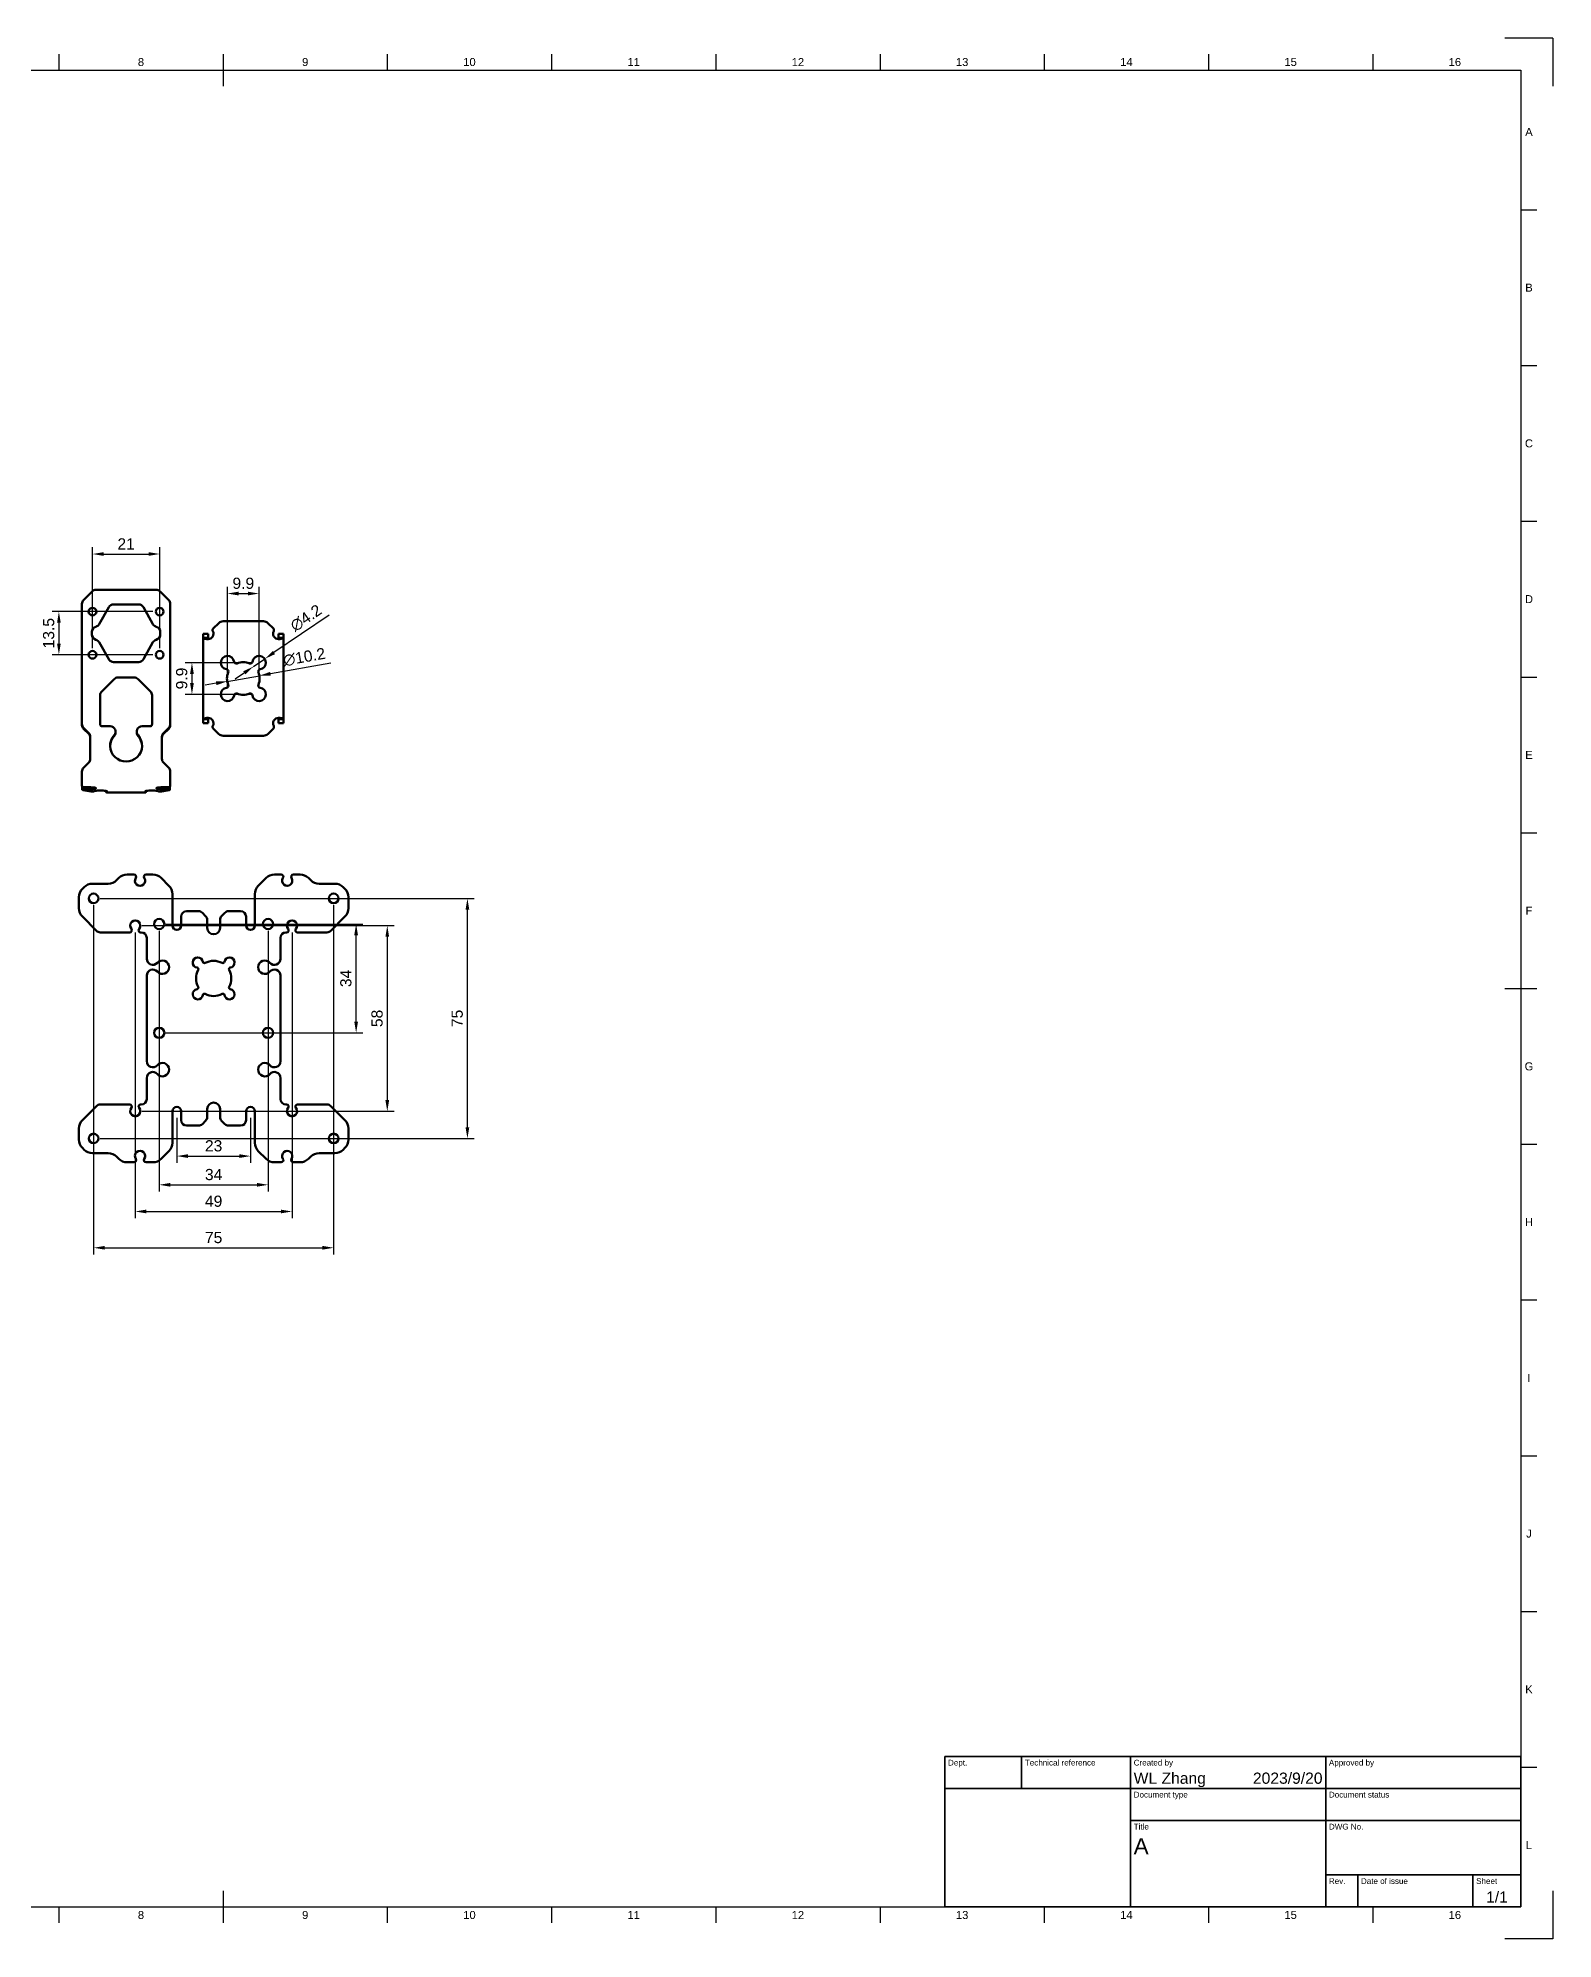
# Model space of a CAD drawing. Header units: millimetres. Extents: x 0 to 841, y 0 to 594.
# Drawn here: x 368 to 841, y 0 to 594 of the extents above; entities that cross this region are included whole.
import ezdxf
from ezdxf.enums import TextEntityAlignment as Align

# ---------------------------------------------------------------- set-up
doc = ezdxf.new("R2010")
doc.units = ezdxf.units.MM
doc.header["$LTSCALE"] = 0.75
for name, color, linetype, lineweight in [('BORDER', 7, 'Continuous', 25), ('FD_Dimensions', 7, 'Continuous', 25), ('TITLEBLOCK', 7, 'Continuous', 35), ('Visible', 7, 'Continuous', 50)]:
    doc.layers.add(name, color=color, linetype=linetype, lineweight=lineweight)
doc.styles.add('FusionTitle', font='arial.ttf')
doc.styles.get("Standard").update_dxf_attribs({"font": 'arial.ttf'})
doc.dimstyles.new('Dim-ISO-25', dxfattribs={"dimtxt": 3.5, "dimasz": 3.5, "dimexe": 2.1, "dimexo": 2.1, "dimgap": 1.4, "dimtad": 1, "dimzin": 12, "dimdsep": 46, "dimtxsty": 'Standard', "dimcen": 0, "dimazin": 3, "dimtp": 0.1, "dimtm": 0.1, "dimtfac": 0.714286, "dimtmove": 0, "dimatfit": 3, "dimfxl": 1, "dimtzin": 12, "dimarcsym": 0})

# ---------------------------------------------------------------- blocks, each defined once
blk = doc.blocks.new('ISO_A1_SHEET')
at = {"layer": 'BORDER'}
for p, q in [((374.1875, 589), (374.1875, 584)), ((425.5, 589), (425.5, 579)), ((476.8125, 589), (476.8125, 584)), ((528.125, 589), (528.125, 584)), ((579.4375, 589), (579.4375, 584)), ((630.75, 589), (630.75, 584)), ((682.0625, 589), (682.0625, 584)), ((733.375, 589), (733.375, 584)), ((784.6875, 589), (784.6875, 584)), ((20, 584), (831, 584)), ((831, 584), (831, 10)), ((831, 540.333333), (836, 540.333333)), ((831, 491.666666), (836, 491.666666)), ((831, 443), (836, 443)), ((831, 394.333333), (836, 394.333333)), ((831, 345.666667), (836, 345.666667)), ((826, 297), (836, 297)), ((831, 248.333333), (836, 248.333333)), ((831, 199.666667), (836, 199.666667)), ((831, 151), (836, 151)), ((831, 102.333334), (836, 102.333334)), ((831, 53.666667), (836, 53.666667)), ((425.5, 15), (425.5, 5)), ((20, 10), (831, 10)), ((374.1875, 10), (374.1875, 5)), ((476.8125, 10), (476.8125, 5)), ((528.125, 10), (528.125, 5)), ((579.4375, 10), (579.4375, 5)), ((630.75, 10), (630.75, 5)), ((682.0625, 10), (682.0625, 5)), ((733.375, 10), (733.375, 5)), ((784.6875, 10), (784.6875, 5))]:
    blk.add_line(p, q, dxfattribs=at)
at = {"layer": 'Defpoints'}
for p, q in [((841, 594), (826, 594)), ((841, 594), (841, 579)), ((841, 15), (841, 0)), ((841, 0), (826, 0))]:
    blk.add_line(p, q, dxfattribs=at)
at = {"layer": 'BORDER', "style": 'FusionTitle'}
for s, p in [('8', (399.84375, 586.5)), ('9', (451.15625, 586.5)), ('10', (502.46875, 586.5)), ('11', (553.78125, 586.5)), ('12', (605.09375, 586.5)), ('13', (656.40625, 586.5)), ('14', (707.71875, 586.5)), ('15', (759.03125, 586.5)), ('16', (810.34375, 586.5)), ('A', (833.5, 564.666666)), ('B', (833.5, 516)), ('C', (833.5, 467.333333)), ('D', (833.5, 418.666667)), ('E', (833.5, 370)), ('F', (833.5, 321.333333)), ('G', (833.5, 272.666667)), ('H', (833.5, 224)), ('I', (833.5, 175.333334)), ('J', (833.5, 126.666667)), ('K', (833.5, 78)), ('L', (833.5, 29.333334)), ('8', (399.84375, 7.5)), ('9', (451.15625, 7.5)), ('10', (502.46875, 7.5)), ('11', (553.78125, 7.5)), ('12', (605.09375, 7.5)), ('13', (656.40625, 7.5)), ('14', (707.71875, 7.5)), ('15', (759.03125, 7.5)), ('16', (810.34375, 7.5))]:
    blk.add_text(s, height=2.5, dxfattribs=at).set_placement(p, align=Align.MIDDLE)
blk = doc.blocks.new('ISO_TITLEBLOCK')
at = {"layer": 'TITLEBLOCK'}
for p, q in [((0, 47), (-180, 47)), ((-180, 47), (-180, 0)), ((-156, 37), (-156, 47)), ((-122, 0), (-122, 47)), ((-61, 0), (-61, 47)), ((0, 0), (0, 47)), ((-180, 37), (0, 37)), ((-122, 27), (0, 27)), ((-61, 10), (0, 10)), ((-51, 0), (-51, 10)), ((-15, 0), (-15, 10)), ((-180, 0), (0, 0))]:
    blk.add_line(p, q, dxfattribs=at)
at = {"layer": 'TITLEBLOCK', "style": 'FusionTitle'}
for s, p in [('Dept.', (-179, 46)), ('Technical reference', (-155, 46)), ('Created by', (-121, 46)), ('Approved by', (-60, 46)), ('Document type', (-121, 36)), ('Document status', (-60, 36)), ('Title', (-121, 26)), ('DWG No.', (-60, 26)), ('Rev.', (-60, 9)), ('Date of issue', (-50, 9)), ('Sheet', (-14, 9))]:
    blk.add_text(s, height=1.8, dxfattribs=at).set_placement(p, align=Align.TOP_LEFT)
for tag, height, p in [('DEPT', 3.5, (-179, 42)), ('TECHNICAL_REFERENCE', 3.5, (-155, 42)), ('CREATED_BY', 3.5, (-121, 42)), ('APPROVED_BY', 3.5, (-60, 42)), ('DOCUMENT_TYPE', 3.5, (-121, 32)), ('DOCUMENT_STATUS', 3.5, (-60, 32)), ('TITLE_1', 5, (-121, 21.5)), ('TITLE_2', 5, (-121, 14)), ('TITLE_3', 5, (-121, 6.5)), ('DATE_OF_ISSUE', 3.5, (-50, 5))]:
    blk.add_attdef(tag, text='', height=height, dxfattribs=at).set_placement(p, align=Align.TOP_LEFT)
for tag, p in [('CREATED_DATE', (-62, 42)), ('APPROVED_DATE', (-0.99, 42))]:
    blk.add_attdef(tag, text='', height=3.5, dxfattribs=at).set_placement(p, align=Align.TOP_RIGHT)
for tag, height, p in [('DRAWING_NUMBER', 5, (-30.5, 19.75)), ('REV', 3.5, (-56, 4.85)), ('SHEET', 3.5, (-7.5, 4.85))]:
    blk.add_attdef(tag, text='', height=height, dxfattribs=at).set_placement(p, align=Align.TOP_CENTER)
blk = doc.blocks.new('*D61')
at = {"layer": 'Defpoints', "color": 0, "transparency": 16777216}
for p in [(405.696486, 432.768181), (384.696486, 401.268181), (405.696486, 401.268181)]:
    blk.add_point(p, dxfattribs=at)
at = {"layer": 'FD_Dimensions', "color": 0, "lineweight": -2, "transparency": 16777216}
for p, q in [((384.696486, 403.368181), (384.696486, 434.868181)), ((405.696486, 403.368181), (405.696486, 434.868181)), ((388.196486, 432.768181), (402.196486, 432.768181))]:
    blk.add_line(p, q, dxfattribs=at)
at = {"layer": 'FD_Dimensions', "color": 0, "transparency": 16777216}
for points in [[(388.196486, 433.351514), (388.196486, 432.184848), (384.696486, 432.768181)], [(402.196486, 433.351514), (402.196486, 432.184848), (405.696486, 432.768181)]]:
    blk.add_solid(points, dxfattribs=at)
at = {"layer": 'FD_Dimensions', "color": 0, "transparency": 16777216, "insert": (395.196486, 435.925343), "char_height": 3.5, "attachment_point": 5}
blk.add_mtext('21', dxfattribs=at)
blk = doc.blocks.new('*D62')
at = {"layer": 'Defpoints', "color": 0, "transparency": 16777216}
for p in [(405.696486, 414.768181), (374.196486, 401.268181), (405.696486, 401.268181)]:
    blk.add_point(p, dxfattribs=at)
at = {"layer": 'FD_Dimensions', "color": 0, "lineweight": -2, "transparency": 16777216}
for p, q in [((403.596486, 414.768181), (372.096486, 414.768181)), ((374.196486, 411.268181), (374.196486, 404.768181)), ((403.596486, 401.268181), (372.096486, 401.268181))]:
    blk.add_line(p, q, dxfattribs=at)
at = {"layer": 'FD_Dimensions', "color": 0, "transparency": 16777216}
for points in [[(373.613152, 411.268181), (374.779819, 411.268181), (374.196486, 414.768181)], [(373.613152, 404.768181), (374.779819, 404.768181), (374.196486, 401.268181)]]:
    blk.add_solid(points, dxfattribs=at)
at = {"layer": 'FD_Dimensions', "color": 0, "transparency": 16777216, "insert": (371.008286, 408.018181), "char_height": 3.5, "attachment_point": 5, "rotation": 90}
blk.add_mtext('13.5', dxfattribs=at)
blk = doc.blocks.new('*D63')
at = {"layer": 'Defpoints', "color": 0, "transparency": 16777216}
for p in [(438.502228, 399.991839), (435.031525, 397.626628)]:
    blk.add_point(p, dxfattribs=at)
at = {"layer": 'FD_Dimensions', "color": 0, "lineweight": -2, "transparency": 16777216}
for p, q in [((458.606324, 413.692351), (441.394481, 401.962847)), ((435.031525, 397.626628), (438.502228, 399.991839)), ((432.139272, 395.65562), (429.247019, 393.684612))]:
    blk.add_line(p, q, dxfattribs=at)
at = {"layer": 'FD_Dimensions', "color": 0, "transparency": 16777216}
for points in [[(441.065979, 402.444889), (441.722982, 401.480805), (438.502228, 399.991839)], [(431.810771, 396.137662), (432.467774, 395.173578), (435.031525, 397.626628)]]:
    blk.add_solid(points, dxfattribs=at)
at = {"layer": 'FD_Dimensions', "color": 0, "transparency": 16777216, "insert": (451.408153, 412.762094), "char_height": 3.5, "attachment_point": 5, "rotation": 34.273578925}
blk.add_mtext('∅4.2', dxfattribs=at)
blk = doc.blocks.new('*D64')
at = {"layer": 'Defpoints', "color": 0, "transparency": 16777216}
for p in [(426.794656, 392.973614), (436.839602, 394.745358)]:
    blk.add_point(p, dxfattribs=at)
at = {"layer": 'FD_Dimensions', "color": 0, "lineweight": -2, "transparency": 16777216}
for p, q in [((459.158657, 398.68203), (440.286396, 395.353309)), ((423.347861, 392.365663), (419.901067, 391.757711)), ((426.794656, 392.973614), (436.839602, 394.745358))]:
    blk.add_line(p, q, dxfattribs=at)
at = {"layer": 'FD_Dimensions', "color": 0, "transparency": 16777216}
for points in [[(423.246536, 392.940129), (423.449187, 391.791197), (426.794656, 392.973614)], [(440.185071, 395.927775), (440.387722, 394.778844), (436.839602, 394.745358)]]:
    blk.add_solid(points, dxfattribs=at)
at = {"layer": 'FD_Dimensions', "color": 0, "transparency": 16777216, "insert": (450.875337, 400.556601), "char_height": 3.5, "attachment_point": 5, "rotation": 10.003011177}
blk.add_mtext('∅10.2', dxfattribs=at)
blk = doc.blocks.new('*D65')
at = {"layer": 'Defpoints', "color": 0, "transparency": 16777216}
for p in [(436.766876, 420.409739), (426.867382, 388.909739), (436.766876, 388.909739)]:
    blk.add_point(p, dxfattribs=at)
at = {"layer": 'FD_Dimensions', "color": 0, "lineweight": -2, "transparency": 16777216}
for p, q in [((426.867382, 391.009739), (426.867382, 422.509739)), ((436.766876, 391.009739), (436.766876, 422.509739)), ((430.367382, 420.409739), (433.266876, 420.409739))]:
    blk.add_line(p, q, dxfattribs=at)
at = {"layer": 'FD_Dimensions', "color": 0, "transparency": 16777216}
for points in [[(430.367382, 420.993072), (430.367382, 419.826405), (426.867382, 420.409739)], [(433.266876, 420.993072), (433.266876, 419.826405), (436.766876, 420.409739)]]:
    blk.add_solid(points, dxfattribs=at)
at = {"layer": 'FD_Dimensions', "color": 0, "transparency": 16777216, "insert": (431.817129, 423.596744), "char_height": 3.5, "attachment_point": 5}
blk.add_mtext('9.9', dxfattribs=at)
blk = doc.blocks.new('*D66')
at = {"layer": 'Defpoints', "color": 0, "transparency": 16777216}
for p in [(436.766876, 398.809234), (415.766876, 388.909739), (436.766876, 388.909739)]:
    blk.add_point(p, dxfattribs=at)
at = {"layer": 'FD_Dimensions', "color": 0, "lineweight": -2, "transparency": 16777216}
for p, q in [((434.666876, 398.809234), (413.666876, 398.809234)), ((415.766876, 395.309234), (415.766876, 392.409739)), ((434.666876, 388.909739), (413.666876, 388.909739))]:
    blk.add_line(p, q, dxfattribs=at)
at = {"layer": 'FD_Dimensions', "color": 0, "transparency": 16777216}
for points in [[(415.183543, 395.309234), (416.35021, 395.309234), (415.766876, 398.809234)], [(415.183543, 392.409739), (416.35021, 392.409739), (415.766876, 388.909739)]]:
    blk.add_solid(points, dxfattribs=at)
at = {"layer": 'FD_Dimensions', "color": 0, "transparency": 16777216, "insert": (412.579871, 393.859486), "char_height": 3.5, "attachment_point": 5, "rotation": 90}
blk.add_mtext('9.9', dxfattribs=at)
blk = doc.blocks.new('*D71')
at = {"layer": 'Defpoints', "color": 0, "transparency": 16777216}
for p in [(385.041429, 325.150345), (460.04143, 325.150345), (460.04143, 215.978611)]:
    blk.add_point(p, dxfattribs=at)
at = {"layer": 'FD_Dimensions', "color": 0, "lineweight": -2, "transparency": 16777216}
for p, q in [((385.041429, 323.050345), (385.041429, 213.878611)), ((460.04143, 323.050345), (460.04143, 213.878611)), ((388.541429, 215.978611), (456.54143, 215.978611))]:
    blk.add_line(p, q, dxfattribs=at)
at = {"layer": 'FD_Dimensions', "color": 0, "transparency": 16777216}
for points in [[(388.541429, 216.561944), (388.541429, 215.395278), (385.041429, 215.978611)], [(456.54143, 216.561944), (456.54143, 215.395278), (460.04143, 215.978611)]]:
    blk.add_solid(points, dxfattribs=at)
at = {"layer": 'FD_Dimensions', "color": 0, "transparency": 16777216, "insert": (422.54143, 219.158454), "char_height": 3.5, "attachment_point": 5}
blk.add_mtext('75', dxfattribs=at)
blk = doc.blocks.new('*D72')
at = {"layer": 'Defpoints', "color": 0, "transparency": 16777216}
for p in [(385.041429, 325.150345), (501.83409, 325.150345), (385.041429, 250.150345)]:
    blk.add_point(p, dxfattribs=at)
at = {"layer": 'FD_Dimensions', "color": 0, "lineweight": -2, "transparency": 16777216}
for p, q in [((387.141429, 325.150345), (503.93409, 325.150345)), ((501.83409, 253.650345), (501.83409, 321.650345)), ((387.141429, 250.150345), (503.93409, 250.150345))]:
    blk.add_line(p, q, dxfattribs=at)
at = {"layer": 'FD_Dimensions', "color": 0, "transparency": 16777216}
for points in [[(501.250757, 321.650345), (502.417424, 321.650345), (501.83409, 325.150345)], [(501.250757, 253.650345), (502.417424, 253.650345), (501.83409, 250.150345)]]:
    blk.add_solid(points, dxfattribs=at)
at = {"layer": 'FD_Dimensions', "color": 0, "transparency": 16777216, "insert": (498.654247, 287.650345), "char_height": 3.5, "attachment_point": 5, "rotation": 90}
blk.add_mtext('75', dxfattribs=at)
blk = doc.blocks.new('*D73')
at = {"layer": 'Defpoints', "color": 0, "transparency": 16777216}
for p in [(405.54143, 317.150345), (467.060745, 317.150345), (405.54143, 283.150345)]:
    blk.add_point(p, dxfattribs=at)
at = {"layer": 'FD_Dimensions', "color": 0, "lineweight": -2, "transparency": 16777216}
for p, q in [((407.64143, 317.150345), (469.160745, 317.150345)), ((467.060745, 286.650345), (467.060745, 313.650345)), ((407.64143, 283.150345), (469.160745, 283.150345))]:
    blk.add_line(p, q, dxfattribs=at)
at = {"layer": 'FD_Dimensions', "color": 0, "transparency": 16777216}
for points in [[(466.477411, 313.650345), (467.644078, 313.650345), (467.060745, 317.150345)], [(466.477411, 286.650345), (467.644078, 286.650345), (467.060745, 283.150345)]]:
    blk.add_solid(points, dxfattribs=at)
at = {"layer": 'FD_Dimensions', "color": 0, "transparency": 16777216, "insert": (463.872546, 300.150345), "char_height": 3.5, "attachment_point": 5, "rotation": 90}
blk.add_mtext('34', dxfattribs=at)
blk = doc.blocks.new('*D74')
at = {"layer": 'Defpoints', "color": 0, "transparency": 16777216}
for p in [(405.54143, 317.150345), (439.54143, 317.150345), (439.54143, 235.658058)]:
    blk.add_point(p, dxfattribs=at)
at = {"layer": 'FD_Dimensions', "color": 0, "lineweight": -2, "transparency": 16777216}
for p, q in [((405.54143, 315.050345), (405.54143, 233.558058)), ((439.54143, 315.050345), (439.54143, 233.558058)), ((409.04143, 235.658058), (436.04143, 235.658058))]:
    blk.add_line(p, q, dxfattribs=at)
at = {"layer": 'FD_Dimensions', "color": 0, "transparency": 16777216}
for points in [[(409.04143, 236.241391), (409.04143, 235.074724), (405.54143, 235.658058)], [(436.04143, 236.241391), (436.04143, 235.074724), (439.54143, 235.658058)]]:
    blk.add_solid(points, dxfattribs=at)
at = {"layer": 'FD_Dimensions', "color": 0, "transparency": 16777216, "insert": (422.54143, 238.846257), "char_height": 3.5, "attachment_point": 5}
blk.add_mtext('34', dxfattribs=at)
blk = doc.blocks.new('*D75')
at = {"layer": 'Defpoints', "color": 0, "transparency": 16777216}
for p in [(411.04143, 258.650345), (434.041429, 258.650345), (434.041429, 244.632613)]:
    blk.add_point(p, dxfattribs=at)
at = {"layer": 'FD_Dimensions', "color": 0, "lineweight": -2, "transparency": 16777216}
for p, q in [((411.04143, 256.550345), (411.04143, 242.532613)), ((434.041429, 256.550345), (434.041429, 242.532613)), ((414.54143, 244.632613), (430.541429, 244.632613))]:
    blk.add_line(p, q, dxfattribs=at)
at = {"layer": 'FD_Dimensions', "color": 0, "transparency": 16777216}
for points in [[(414.54143, 245.215947), (414.54143, 244.04928), (411.04143, 244.632613)], [(430.541429, 245.215947), (430.541429, 244.04928), (434.041429, 244.632613)]]:
    blk.add_solid(points, dxfattribs=at)
at = {"layer": 'FD_Dimensions', "color": 0, "transparency": 16777216, "insert": (422.54143, 247.820812), "char_height": 3.5, "attachment_point": 5}
blk.add_mtext('23', dxfattribs=at)
blk = doc.blocks.new('*D76')
at = {"layer": 'Defpoints', "color": 0, "transparency": 16777216}
for p in [(398.04143, 316.650345), (398.04143, 258.650345), (476.797283, 258.650345)]:
    blk.add_point(p, dxfattribs=at)
at = {"layer": 'FD_Dimensions', "color": 0, "lineweight": -2, "transparency": 16777216}
for p, q in [((400.14143, 316.650345), (478.897283, 316.650345)), ((476.797283, 313.150345), (476.797283, 262.150345)), ((400.14143, 258.650345), (478.897283, 258.650345))]:
    blk.add_line(p, q, dxfattribs=at)
at = {"layer": 'FD_Dimensions', "color": 0, "transparency": 16777216}
for points in [[(476.21395, 313.150345), (477.380617, 313.150345), (476.797283, 316.650345)], [(476.21395, 262.150345), (477.380617, 262.150345), (476.797283, 258.650345)]]:
    blk.add_solid(points, dxfattribs=at)
at = {"layer": 'FD_Dimensions', "color": 0, "transparency": 16777216, "insert": (473.610278, 287.650345), "char_height": 3.5, "attachment_point": 5, "rotation": 90}
blk.add_mtext('58', dxfattribs=at)
blk = doc.blocks.new('*D77')
at = {"layer": 'Defpoints', "color": 0, "transparency": 16777216}
for p in [(398.04143, 316.650345), (447.041429, 316.650345), (447.041429, 227.320823)]:
    blk.add_point(p, dxfattribs=at)
at = {"layer": 'FD_Dimensions', "color": 0, "lineweight": -2, "transparency": 16777216}
for p, q in [((398.04143, 314.550345), (398.04143, 225.220823)), ((447.041429, 314.550345), (447.041429, 225.220823)), ((401.54143, 227.320823), (443.541429, 227.320823))]:
    blk.add_line(p, q, dxfattribs=at)
at = {"layer": 'FD_Dimensions', "color": 0, "transparency": 16777216}
for points in [[(401.54143, 227.904156), (401.54143, 226.73749), (398.04143, 227.320823)], [(443.541429, 227.904156), (443.541429, 226.73749), (447.041429, 227.320823)]]:
    blk.add_solid(points, dxfattribs=at)
at = {"layer": 'FD_Dimensions', "color": 0, "transparency": 16777216, "insert": (422.54143, 230.507828), "char_height": 3.5, "attachment_point": 5}
blk.add_mtext('49', dxfattribs=at)

msp = doc.modelspace()

# ---------------------------------------------------------------- linework, layer by layer
at = {"layer": 'Visible'}
for p, q in [((381.396, 417.188), (381.396, 382.418)), ((384.591, 421.083), (381.891, 418.383)), ((404.606, 421.578), (385.787, 421.578)), ((386.806, 410.859), (389.777, 416.155)), ((391.251, 417.018), (399.142, 417.018)), ((400.616, 416.155), (403.587, 410.859)), ((408.501, 418.383), (405.801, 421.083)), ((408.996, 382.418), (408.996, 417.188)), ((424.154, 411.196), (422.428, 409.47)), ((438.144, 411.749), (425.49, 411.749)), ((441.206, 409.47), (439.481, 411.196)), ((384.506, 407.618), (384.506, 408.418)), ((389.777, 399.881), (386.806, 405.177)), ((403.587, 405.177), (400.616, 399.881)), ((405.886, 408.418), (405.886, 407.618)), ((419.307, 407.859), (419.307, 407.37)), ((420.807, 407.859), (419.307, 407.859)), ((419.307, 406.537), (419.307, 407.37)), ((419.307, 406.537), (420.147, 406.537)), ((419.307, 381.182), (419.307, 406.537)), ((420.147, 406.537), (420.807, 406.537)), ((420.807, 407.859), (420.807, 407.37)), ((420.807, 407.37), (420.807, 406.537)), ((442.827, 407.37), (442.827, 407.859)), ((442.827, 407.859), (444.327, 407.859)), ((442.827, 406.537), (442.827, 407.37)), ((442.827, 406.537), (443.487, 406.537)), ((443.487, 406.537), (444.327, 406.537)), ((444.327, 407.37), (444.327, 407.859)), ((444.327, 407.37), (444.327, 406.537)), ((444.327, 406.537), (444.327, 381.182)), ((399.142, 399.018), (391.251, 399.018)), ((387.581, 389.813), (391.471, 393.702)), ((392.666, 394.197), (397.727, 394.197)), ((398.922, 393.702), (402.811, 389.813)), ((387.086, 382.418), (387.086, 388.618)), ((403.306, 388.618), (403.306, 382.418)), ((381.396, 382.418), (381.396, 382.416)), ((381.396, 382.416), (381.396, 379.587)), ((387.086, 382.416), (387.086, 382.418)), ((387.086, 379.602), (387.086, 382.416)), ((403.306, 382.418), (403.306, 382.416)), ((403.306, 382.416), (403.306, 379.602)), ((408.996, 382.416), (408.996, 382.418)), ((408.996, 379.587), (408.996, 382.416)), ((420.147, 381.182), (419.307, 381.182)), ((419.307, 380.349), (419.307, 381.182)), ((419.307, 380.349), (419.307, 379.859)), ((420.807, 381.182), (420.147, 381.182)), ((420.807, 381.182), (420.807, 380.349)), ((420.807, 380.349), (420.807, 379.859)), ((443.487, 381.182), (442.827, 381.182)), ((442.827, 380.349), (442.827, 381.182)), ((442.827, 379.859), (442.827, 380.349)), ((444.327, 381.182), (443.487, 381.182)), ((444.327, 381.182), (444.327, 380.349)), ((444.327, 379.859), (444.327, 380.349)), ((381.396, 379.327), (381.396, 379.587)), ((381.891, 378.41), (383.511, 376.816)), ((381.891, 378.15), (383.511, 376.555)), ((384.006, 375.639), (384.006, 368.744)), ((390.205, 378.922), (387.776, 378.922)), ((391.895, 376.997), (391.895, 377.258)), ((398.498, 376.997), (398.498, 377.258)), ((402.616, 378.922), (400.188, 378.922)), ((406.387, 368.744), (406.387, 375.639)), ((406.882, 376.816), (408.501, 378.41)), ((408.501, 378.15), (406.882, 376.555)), ((408.996, 379.327), (408.996, 379.587)), ((420.807, 379.859), (419.307, 379.859)), ((422.428, 378.249), (424.154, 376.523)), ((425.49, 375.969), (438.144, 375.969)), ((439.481, 376.523), (441.206, 378.249)), ((442.827, 379.859), (444.327, 379.859)), ((381.396, 364.795), (381.396, 361.851)), ((383.511, 367.567), (381.891, 365.972)), ((408.501, 365.972), (406.882, 367.567)), ((408.996, 361.851), (408.996, 364.795)), ((381.396, 360.42), (381.396, 361.851)), ((381.514, 360.053), (381.514, 359.1)), ((381.716, 359.015), (384.133, 358.596)), ((383.086, 359.867), (384.196, 359.867)), ((384.196, 359.312), (383.086, 359.312)), ((388.99, 358.72), (388.99, 358.311)), ((389.63, 358.2), (400.763, 358.2)), ((401.403, 358.72), (401.403, 358.311)), ((406.196, 359.867), (407.306, 359.867)), ((407.306, 359.312), (406.196, 359.312)), ((406.26, 358.596), (408.677, 359.015)), ((408.879, 360.053), (408.879, 359.1)), ((408.996, 361.851), (408.996, 360.42)), ((382.055, 328.67), (381.522, 328.137)), ((389.613, 329.75), (384.664, 329.75)), ((392.921, 331.53), (392.222, 330.831)), ((397.636, 332.61), (395.53, 332.61)), ((403.553, 332.61), (401.447, 332.61)), ((408.592, 329.1), (406.162, 331.53)), ((438.921, 331.53), (436.491, 329.1)), ((443.636, 332.61), (441.53, 332.61)), ((449.553, 332.61), (447.447, 332.61)), ((452.861, 330.831), (452.162, 331.53)), ((460.418, 329.75), (455.47, 329.75)), ((463.561, 328.137), (463.028, 328.67)), ((380.441, 325.527), (380.441, 322.056)), ((409.672, 316.65), (409.672, 326.491)), ((417.841, 321.15), (414.1, 321.15)), ((430.982, 321.15), (427.241, 321.15)), ((435.41, 326.491), (435.41, 316.65)), ((464.641, 322.056), (464.641, 325.527)), ((381.522, 319.447), (385.933, 315.035)), ((412.41, 319.46), (412.41, 316.65)), ((420.046, 319.645), (419.036, 320.655)), ((420.541, 315.94), (420.541, 318.45)), ((424.541, 318.45), (424.541, 315.94)), ((426.046, 320.655), (425.036, 319.645)), ((432.672, 316.65), (432.672, 319.46)), ((459.149, 315.035), (463.561, 319.447)), ((387.128, 314.54), (396.351, 314.54)), ((399.732, 314.54), (399.951, 314.54)), ((401.641, 312.85), (401.641, 306.27)), ((443.441, 306.27), (443.441, 312.85)), ((445.131, 314.54), (445.351, 314.54)), ((448.732, 314.54), (457.954, 314.54)), ((401.641, 301.031), (401.641, 274.27)), ((443.441, 274.27), (443.441, 301.031)), ((401.641, 269.031), (401.641, 262.45)), ((443.441, 262.45), (443.441, 269.031)), ((385.933, 260.265), (381.522, 255.854)), ((396.351, 260.76), (387.128, 260.76)), ((399.951, 260.76), (399.732, 260.76)), ((409.672, 248.81), (409.672, 258.65)), ((412.41, 258.65), (412.41, 255.84)), ((419.036, 254.645), (420.046, 255.655)), ((420.541, 256.85), (420.541, 259.36)), ((424.541, 259.36), (424.541, 256.85)), ((425.036, 255.655), (426.046, 254.645)), ((432.672, 255.84), (432.672, 258.65)), ((435.41, 258.65), (435.41, 248.81)), ((445.351, 260.76), (445.131, 260.76)), ((457.954, 260.76), (448.732, 260.76)), ((463.561, 255.854), (459.149, 260.265)), ((380.441, 253.245), (380.441, 249.773)), ((414.1, 254.15), (417.841, 254.15)), ((427.241, 254.15), (430.982, 254.15)), ((464.641, 249.773), (464.641, 253.245)), ((381.522, 247.164), (382.055, 246.631)), ((384.664, 245.55), (389.613, 245.55)), ((392.222, 244.47), (392.921, 243.771)), ((406.162, 243.771), (408.592, 246.201)), ((436.491, 246.201), (438.921, 243.771)), ((452.162, 243.771), (452.861, 244.47)), ((455.47, 245.55), (460.418, 245.55)), ((463.028, 246.631), (463.561, 247.164)), ((395.53, 242.69), (397.636, 242.69)), ((401.447, 242.69), (403.553, 242.69)), ((441.53, 242.69), (443.636, 242.69)), ((447.447, 242.69), (449.553, 242.69))]:
    msp.add_line(p, q, dxfattribs=at)
at = {"layer": 'Visible', "extrusion": (0, 0, -1)}
for centre, radius in [((-384.696, 414.768), 1.2), ((-405.696, 414.768), 1.2), ((-384.696, 401.268), 1.2), ((-405.696, 401.268), 1.2), ((-385.041, 325.15), 1.5), ((-460.041, 325.15), 1.5), ((-405.541, 317.15), 1.6), ((-439.541, 317.15), 1.6), ((-405.541, 283.15), 1.6), ((-439.541, 283.15), 1.6), ((-385.041, 250.15), 1.5), ((-460.041, 250.15), 1.5)]:
    msp.add_circle(centre, radius, dxfattribs=at)
at = {"layer": 'Visible'}
for centre, radius, start, end in [((383.086, 417.188), 1.69, 135, 180), ((385.787, 419.888), 1.69, 90, 135), ((404.606, 419.888), 1.69, 45, 90), ((407.306, 417.188), 1.69, 0, 45), ((385.332, 411.686), 1.69, 284.811322, 330.708638), ((405.061, 411.686), 1.69, 209.291362, 255.188678), ((425.49, 409.859), 1.89, 90, 135), ((438.144, 409.859), 1.89, 45, 90), ((385.332, 404.35), 1.69, 29.291362, 75.188678), ((405.061, 404.35), 1.69, 104.811322, 150.708638), ((422.916, 408.982), 0.69, 135, 208.147075), ((440.719, 408.982), 0.69, 331.852925, 45), ((429.627, 399.219), 0.69, 188.452136, 292.225135), ((434.007, 399.219), 0.69, 247.774865, 351.547864), ((426.457, 396.05), 0.69, 337.774865, 81.547864), ((437.177, 396.05), 0.69, 98.452136, 202.225135), ((426.457, 391.669), 0.69, 278.452136, 22.225135), ((429.627, 388.5), 0.69, 67.774865, 171.547864), ((434.007, 388.5), 0.69, 8.452136, 112.225135), ((437.177, 391.669), 0.69, 157.774865, 261.547864), ((422.916, 378.737), 0.69, 151.852925, 225), ((425.49, 377.859), 1.89, 225, 270), ((438.144, 377.859), 1.89, 270, 315), ((440.719, 378.737), 0.69, 315, 28.147075), ((384.131, 325.527), 3.69, 135, 180), ((384.664, 326.06), 3.69, 90, 135), ((395.53, 328.92), 3.69, 90, 135), ((397.636, 331.92), 0.69, 326.317854, 90), ((401.447, 331.92), 0.69, 90, 213.682146), ((403.553, 328.92), 3.69, 45, 90), ((405.982, 326.491), 3.69, 0, 45), ((439.1, 326.491), 3.69, 135, 180), ((441.53, 328.92), 3.69, 90, 135), ((443.636, 331.92), 0.69, 326.317854, 90), ((447.447, 331.92), 0.69, 90, 213.682146), ((449.553, 328.92), 3.69, 45, 90), ((460.418, 326.06), 3.69, 45, 90), ((460.951, 325.527), 3.69, 0, 45), ((384.131, 322.056), 3.69, 180, 225), ((414.1, 319.46), 1.69, 90, 180), ((417.841, 319.46), 1.69, 45, 90), ((427.241, 319.46), 1.69, 90, 135), ((430.982, 319.46), 1.69, 0, 90), ((460.951, 322.056), 3.69, 315, 0), ((387.128, 316.23), 1.69, 225, 270), ((396.351, 315.18), 0.64, 270, 41.014499), ((399.732, 315.18), 0.64, 138.985501, 270), ((418.851, 318.45), 1.69, 0, 45), ((426.231, 318.45), 1.69, 135, 180), ((445.351, 315.18), 0.64, 270, 41.014499), ((448.732, 315.18), 0.64, 138.985501, 270), ((457.954, 316.23), 1.69, 270, 315), ((403.531, 306.27), 1.89, 180, 318.971746), ((417.274, 303.024), 0.5, 331.381578, 81.311583), ((419.668, 305.417), 0.5, 188.688417, 298.618422), ((425.415, 305.417), 0.5, 241.381578, 351.311583), ((427.808, 303.024), 0.5, 98.688417, 208.618422), ((441.551, 306.27), 1.89, 221.028254, 0), ((403.531, 301.031), 1.89, 41.028254, 180), ((417.274, 297.276), 0.5, 278.688417, 28.618422), ((427.808, 297.276), 0.5, 151.381578, 261.311583), ((441.551, 301.031), 1.89, 0, 138.971746), ((419.668, 294.883), 0.5, 61.381578, 171.311583), ((425.415, 294.883), 0.5, 8.688417, 118.618422), ((403.531, 274.27), 1.89, 180, 318.971746), ((441.551, 274.27), 1.89, 221.028254, 0), ((403.531, 269.031), 1.89, 41.028254, 180), ((441.551, 269.031), 1.89, 0, 138.971746), ((384.131, 253.245), 3.69, 135, 180), ((387.128, 259.07), 1.69, 90, 135), ((396.351, 260.12), 0.64, 318.985441, 90), ((399.732, 260.12), 0.64, 90, 221.014559), ((414.1, 255.84), 1.69, 180, 270), ((418.851, 256.85), 1.69, 315, 0), ((426.231, 256.85), 1.69, 180, 225), ((430.982, 255.84), 1.69, 270, 0), ((445.351, 260.12), 0.64, 318.985441, 90), ((448.732, 260.12), 0.64, 90, 221.014559), ((457.954, 259.07), 1.69, 45, 90), ((460.951, 253.245), 3.69, 0, 45), ((384.131, 249.773), 3.69, 180, 225), ((417.841, 255.84), 1.69, 270, 315), ((427.241, 255.84), 1.69, 225, 270), ((460.951, 249.773), 3.69, 315, 0), ((384.664, 249.24), 3.69, 225, 270), ((395.53, 246.38), 3.69, 225, 270), ((397.636, 243.38), 0.69, 270, 33.682146), ((401.447, 243.38), 0.69, 146.317854, 270), ((403.553, 246.38), 3.69, 270, 315), ((405.982, 248.81), 3.69, 315, 0), ((439.1, 248.81), 3.69, 180, 225), ((441.53, 246.38), 3.69, 225, 270), ((443.636, 243.38), 0.69, 270, 33.682146), ((447.447, 243.38), 0.69, 146.317854, 270), ((449.553, 246.38), 3.69, 270, 315), ((460.418, 249.24), 3.69, 270, 315)]:
    msp.add_arc(centre, radius, start, end, dxfattribs=at)
at = {"layer": 'Visible', "extrusion": (0, 0, -1)}
for centre, radius, start, end in [((-391.251, 415.328), 1.69, 29.291362, 90), ((-399.142, 415.328), 1.69, 90, 150.708638), ((-386.196, 408.418), 1.69, 0, 75.188678), ((-404.196, 408.418), 1.69, 104.811322, 180), ((-386.196, 407.618), 1.69, 284.811322, 0), ((-404.196, 407.618), 1.69, 180, 255.188678), ((-420.817, 407.859), 1.69, 151.852925, 270), ((-442.817, 407.859), 1.69, 270, 28.147075), ((-391.251, 400.708), 1.69, 270, 330.708638), ((-399.142, 400.708), 1.69, 209.291362, 270), ((-426.867, 398.809), 2.1, 278.452136, 171.547864), ((-431.817, 393.859), 5.1, 67.774865, 112.225135), ((-436.767, 398.809), 2.1, 8.452136, 261.547864), ((-392.666, 392.507), 1.69, 45, 90), ((-397.727, 392.507), 1.69, 90, 135), ((-431.817, 393.859), 5.1, 337.774865, 22.225135), ((-431.817, 393.859), 5.1, 157.774865, 202.225135), ((-388.776, 388.618), 1.69, 0, 45), ((-401.616, 388.618), 1.69, 135, 180), ((-426.867, 388.91), 2.1, 188.452136, 81.547864), ((-431.817, 393.859), 5.1, 247.774865, 292.225135), ((-436.767, 388.91), 2.1, 98.452136, 351.547864), ((-420.817, 379.859), 1.69, 90, 208.147075), ((-442.817, 379.859), 1.69, 331.852925, 90), ((-389.613, 333.44), 3.69, 225, 270), ((-399.541, 330.65), 1.6, 146.317854, 33.682146), ((-445.541, 330.65), 1.6, 146.317854, 33.682146), ((-455.47, 333.44), 3.69, 270, 315), ((-398.041, 316.65), 1.6, 318.985501, 221.014499), ((-411.041, 316.65), 1.369, 180, 0), ((-422.541, 315.94), 2, 180, 0), ((-434.041, 316.65), 1.369, 180, 0), ((-447.041, 316.65), 1.6, 318.985501, 221.014499), ((-399.951, 312.85), 1.69, 90, 180), ((-445.131, 312.85), 1.69, 0, 90), ((-406.541, 303.65), 2.1, 41.028254, 318.971746), ((-417.592, 305.1), 1.6, 278.688417, 171.311583), ((-422.541, 300.15), 5.5, 61.381578, 118.618422), ((-427.491, 305.1), 1.6, 8.688417, 261.311583), ((-438.541, 303.65), 2.1, 221.028254, 138.971746), ((-422.541, 300.15), 5.5, 331.381578, 28.618422), ((-422.541, 300.15), 5.5, 151.381578, 208.618422), ((-417.592, 295.201), 1.6, 188.688417, 81.311583), ((-422.541, 300.15), 5.5, 241.381578, 298.618422), ((-427.491, 295.201), 1.6, 98.688417, 351.311583), ((-406.541, 271.65), 2.1, 41.028254, 318.971746), ((-438.541, 271.65), 2.1, 221.028254, 138.971746), ((-399.951, 262.45), 1.69, 180, 270), ((-422.541, 259.36), 2, 0, 180), ((-445.131, 262.45), 1.69, 270, 0), ((-398.041, 258.65), 1.6, 138.985441, 41.014559), ((-411.041, 258.65), 1.369, 0, 180), ((-434.041, 258.65), 1.369, 0, 180), ((-447.041, 258.65), 1.6, 138.985441, 41.014559), ((-389.613, 241.86), 3.69, 90, 135), ((-399.541, 244.65), 1.6, 326.317854, 213.682146), ((-445.541, 244.65), 1.6, 326.317854, 213.682146), ((-455.47, 241.86), 3.69, 45, 90)]:
    msp.add_arc(centre, radius, start, end, dxfattribs=at)
at = {"layer": 'Visible'}
for centre, major_axis, ratio, start_param, end_param in [((383.086, 379.587), (-1.69, 0), 0.9848078, 0, 0.7853982), ((383.086, 379.327), (-1.69, 0), 0.9848078, 0, 0.7853982), ((382.316, 375.378), (-1.69, 0), 0.9848078, 3.1415927, 3.9269908), ((390.205, 377.258), (1.69, 0), 0.9848078, -0.7286769, 1.5707963), ((390.205, 376.997), (-1.69, 0), 0.9848078, 2.4129158, 3.1415927), ((400.188, 377.258), (-1.69, 0), 0.9848078, -1.5707963, 0.7286769), ((400.188, 376.997), (1.69, 0), 0.9848078, 3.1415927, 3.8702695), ((408.077, 375.378), (-1.69, 0), 0.9848078, -0.7853982, 0), ((407.306, 379.587), (1.69, 0), 0.9848078, -0.7853982, 0), ((407.306, 379.327), (1.69, 0), 0.9848078, -0.7853982, 0), ((383.086, 364.795), (1.69, 0), 0.9848078, 2.3561945, 3.1415927), ((407.306, 364.795), (-1.69, 0), 0.9848078, 3.1415927, 3.9269908), ((383.086, 360.161), (1.69, 0), 0.1736482, 3.3456288, 4.712389), ((382.204, 359.1), (-0.69, 0), 0.1736482, -0.4903759, 0.7853982), ((383.086, 359.018), (1.69, 0), 0.1736482, 1.5707963, 2.6512168), ((384.585, 358.674), (0.64, 0), 0.1736482, 3.9269908, 5.9756179), ((389.63, 358.311), (-0.64, 0), 0.1736482, -0.4778308, 1.5707963), ((400.763, 358.311), (-0.64, 0), 0.1736482, 1.5707963, 3.6194234), ((405.808, 358.674), (-0.64, 0), 0.1736482, 0.3075674, 2.3561945), ((407.306, 360.161), (-1.69, 0), 0.1736482, 1.5707963, 2.9375565), ((407.306, 359.018), (1.69, 0), 0.1736482, 0.4903759, 1.5707963), ((408.189, 359.1), (-0.69, 0), 0.1736482, 2.3561945, 3.6319685)]:
    msp.add_ellipse(centre, major_axis=major_axis, ratio=ratio, start_param=start_param, end_param=end_param, dxfattribs=at)
at = {"layer": 'Visible', "extrusion": (0, 0, -1)}
for centre, major_axis, ratio, start_param, end_param in [((382.316, 375.639), (-1.69, 0), 0.9848078, 2.3561945, 3.1415927), ((387.776, 379.602), (0.69, 0), 0.9848078, 1.5707963, 3.1415927), ((395.196, 372.871), (5, 0), 0.9848078, -0.7286769, 3.8702695), ((395.196, 372.61), (5, 0), 0.9848078, 3.1680448, 3.8702695), ((395.196, 372.61), (-5, 0), 0.9848078, 2.4129158, 3.1151405), ((402.616, 379.602), (-0.69, 0), 0.9848078, 3.1415927, 4.712389), ((408.077, 375.639), (-1.69, 0), 0.9848078, 0, 0.7853982), ((382.316, 368.744), (1.69, 0), 0.9848078, 0, 0.7853982), ((408.077, 368.744), (-1.69, 0), 0.9848078, -0.7853982, 0), ((384.196, 359.59), (1.6, 0), 0.1736482, -1.5707963, 1.5707963), ((387.196, 358.53), (2.1, 0), 0.1736482, 3.44916, 6.7610161), ((403.196, 358.53), (-2.1, 0), 0.1736482, -0.4778308, 2.8340253), ((406.196, 359.59), (1.6, 0), 0.1736482, 1.5707963, 4.712389)]:
    msp.add_ellipse(centre, major_axis=major_axis, ratio=ratio, start_param=start_param, end_param=end_param, dxfattribs=at)
at = {"layer": 'Visible'}
for points, knots in [([(420.817, 406.169), (420.244, 406.169), (419.706, 406.228), (419.472, 406.339), (419.357, 406.393), (419.307, 406.46), (419.307, 406.537)], [-1.27665729, -1.27665729, -1.27665729, -1.27665729, -0.8255803, -0.8255803, -0.8255803, -0.60441531, -0.60441531, -0.60441531, -0.60441531]), ([(444.327, 406.537), (444.327, 406.379), (444.086, 406.266), (443.611, 406.211), (443.378, 406.183), (443.098, 406.169), (442.817, 406.169)], [-2.73429744, -2.73429744, -2.73429744, -2.73429744, -2.28322045, -2.28322045, -2.28322045, -2.06205546, -2.06205546, -2.06205546, -2.06205546]), ([(419.307, 381.182), (419.307, 381.34), (419.548, 381.453), (420.024, 381.508), (420.257, 381.536), (420.536, 381.549), (420.817, 381.549)], [-2.73429744, -2.73429744, -2.73429744, -2.73429744, -2.28322045, -2.28322045, -2.28322045, -2.06205546, -2.06205546, -2.06205546, -2.06205546]), ([(442.817, 381.549), (443.39, 381.549), (443.929, 381.491), (444.163, 381.38), (444.277, 381.326), (444.327, 381.259), (444.327, 381.182)], [-1.27665729, -1.27665729, -1.27665729, -1.27665729, -0.8255803, -0.8255803, -0.8255803, -0.60441531, -0.60441531, -0.60441531, -0.60441531])]:
    msp.add_open_spline(points, degree=3, knots=knots, dxfattribs=at)
for points in [[(420.807, 406.537), (420.807, 406.301), (420.811, 406.169), (420.817, 406.169)], [(442.817, 406.169), (442.823, 406.169), (442.827, 406.301), (442.827, 406.537)], [(420.817, 381.549), (420.811, 381.549), (420.807, 381.418), (420.807, 381.182)], [(442.827, 381.182), (442.827, 381.418), (442.823, 381.549), (442.817, 381.549)], [(381.396, 360.42), (381.396, 360.256), (381.408, 360.145), (381.432, 360.101)], [(408.961, 360.101), (408.985, 360.145), (408.996, 360.256), (408.996, 360.42)]]:
    msp.add_open_spline(points, degree=3, dxfattribs=at)

# ---------------------------------------------------------------- block references
at = {"layer": 'BORDER'}
msp.add_blockref('ISO_A1_SHEET', (0, 0), dxfattribs=at)
at = {"layer": 'TITLEBLOCK'}
msp.add_blockref('ISO_TITLEBLOCK', (831, 10), dxfattribs=at).add_auto_attribs({'CREATED_DATE': '2023/9/20', 'SHEET': '1/1', 'TITLE_1': 'A', 'CREATED_BY': 'WL Zhang'})

# ---------------------------------------------------------------- dimensions: what is measured, and where the dimension line sits
at = {"layer": 'FD_Dimensions'}
for base, p1, p2, picture, middle in [((405.696, 432.768), (384.696, 401.268), (405.696, 401.268), '*D61', (395.196, 435.925)), ((436.767, 420.41), (426.867, 388.91), (436.767, 388.91), '*D65', (431.817, 423.597)), ((447.041, 227.321), (398.041, 316.65), (447.041, 316.65), '*D77', (422.541, 230.508)), ((439.541, 235.658), (405.541, 317.15), (439.541, 317.15), '*D74', (422.541, 238.846)), ((434.041, 244.633), (411.041, 258.65), (434.041, 258.65), '*D75', (422.541, 247.821))]:
    dim = msp.add_linear_dim(base=base, p1=p1, p2=p2, dimstyle='Dim-ISO-25', override={"dimlfac": 1, "dimclrd": 0, "dimclre": 0}, dxfattribs=at)
    dim.commit()
    dim.dimension.update_dxf_attribs({"geometry": picture, "text_midpoint": middle})
dim = msp.add_diameter_dim_2p(p1=(435.032, 397.627), p2=(438.502, 399.992), dimstyle='Dim-ISO-25', override={"dimlfac": 1}, dxfattribs=at)
dim.commit()
dim.dimension.update_dxf_attribs({"geometry": '*D63', "text_midpoint": (453.258, 410.048), "dimtype": 163})
for base, p1, p2, picture, middle in [((374.196, 401.268), (405.696, 414.768), (405.696, 401.268), '*D62', (371.008, 408.018)), ((415.767, 388.91), (436.767, 398.809), (436.767, 388.91), '*D66', (412.58, 393.859)), ((501.834, 325.15), (385.041, 250.15), (385.041, 325.15), '*D72', (498.654, 287.65)), ((476.797, 258.65), (398.041, 316.65), (398.041, 258.65), '*D76', (473.61, 287.65)), ((467.061, 317.15), (405.541, 283.15), (405.541, 317.15), '*D73', (463.873, 300.15))]:
    dim = msp.add_linear_dim(base=base, p1=p1, p2=p2, angle=90, dimstyle='Dim-ISO-25', override={"dimlfac": 1, "dimclrd": 0, "dimclre": 0}, dxfattribs=at)
    dim.commit()
    dim.dimension.update_dxf_attribs({"geometry": picture, "text_midpoint": middle})
dim = msp.add_diameter_dim_2p(p1=(426.795, 392.974), p2=(436.84, 394.745), dimstyle='Dim-ISO-25', override={"dimlfac": 1}, dxfattribs=at)
dim.commit()
dim.dimension.update_dxf_attribs({"geometry": '*D64', "text_midpoint": (450.875, 400.557)})
dim = msp.add_linear_dim(base=(460.041, 215.979), p1=(385.041, 325.15), p2=(460.041, 325.15), dimstyle='Dim-ISO-25', override={"dimlfac": 1}, dxfattribs=at)
dim.commit()
dim.dimension.update_dxf_attribs({"geometry": '*D71', "text_midpoint": (422.541, 215.979), "dimtype": 160})

doc.saveas('drawing.dxf')
